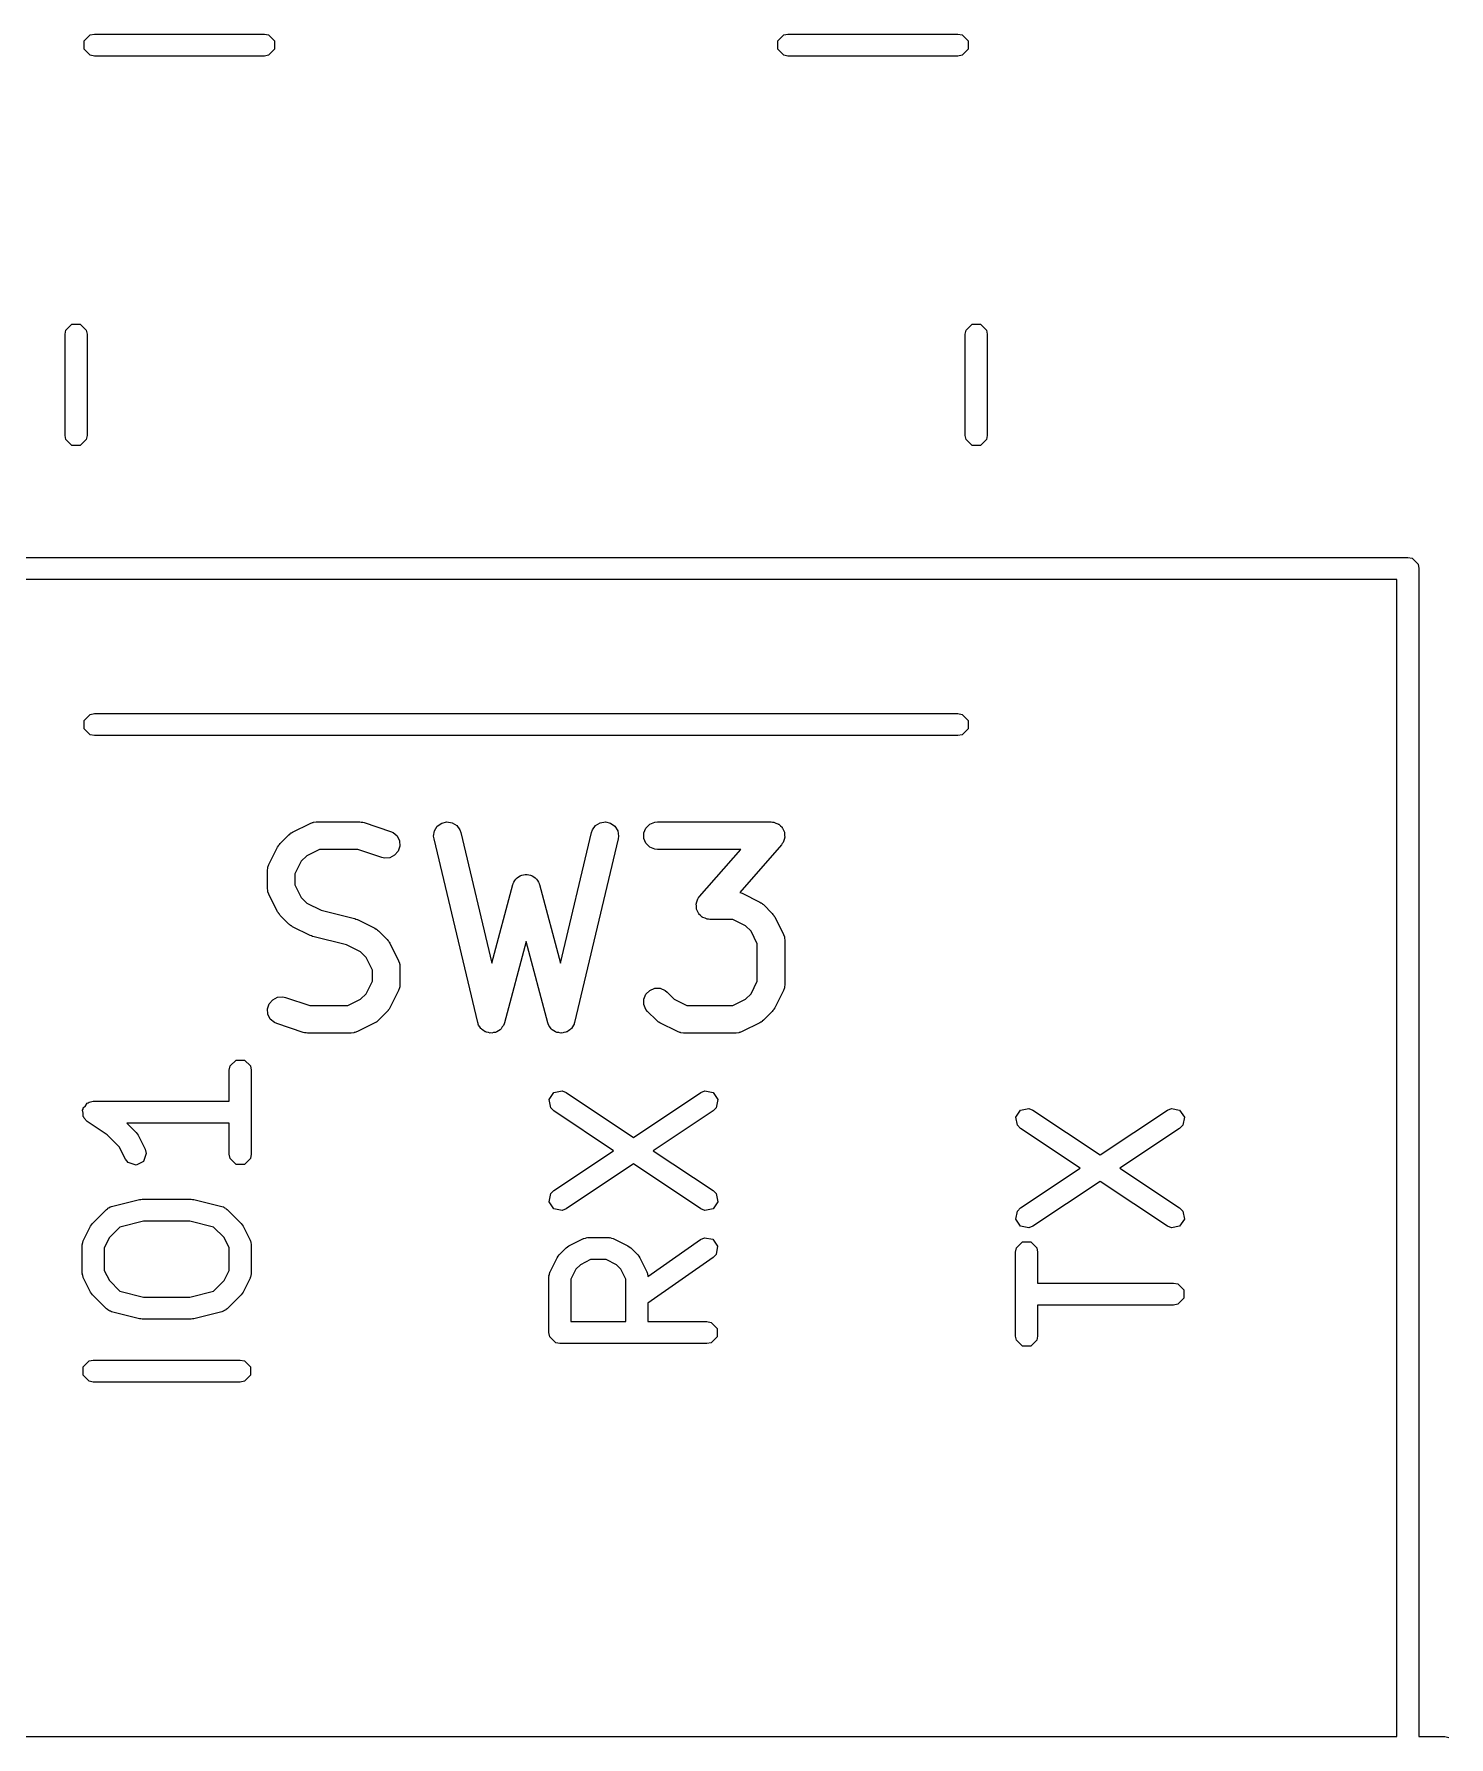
# Model space of a CAD drawing. Extents: x 175.8 to 236.3, y -101.1 to -67.1.
# Drawn here: x 228.52 to 236.22, y -76.36 to -67.09 of the extents above; entities that cross this region are included whole.
import ezdxf

# ---------------------------------------------------------------- set-up
doc = ezdxf.new("R2010")
doc.units = 0
doc.layers.add('BLACK', color=7, linetype='CONTINUOUS')

msp = doc.modelspace()

# ---------------------------------------------------------------- linework, layer by layer
at = {"layer": 'BLACK', "linetype": 'CONTINUOUS'}
for p, q in [((228.794567, -67.127039), (228.827039, -67.094567)), ((228.794567, -67.172961), (228.794567, -67.127039)), ((228.827039, -67.094567), (228.85, -67.09)), ((228.85, -67.09), (229.775, -67.09)), ((229.775, -67.09), (229.797961, -67.094567)), ((229.797961, -67.094567), (229.830433, -67.127039)), ((229.830433, -67.127039), (229.830433, -67.172961)), ((232.569567, -67.127039), (232.602039, -67.094567)), ((232.569567, -67.172961), (232.569567, -67.127039)), ((232.602039, -67.094567), (232.625, -67.09)), ((232.625, -67.09), (233.55, -67.09)), ((233.55, -67.09), (233.572961, -67.094567)), ((233.572961, -67.094567), (233.605433, -67.127039)), ((233.605433, -67.127039), (233.605433, -67.172961)), ((228.827039, -67.205433), (228.794567, -67.172961)), ((228.85, -67.21), (228.827039, -67.205433)), ((229.775, -67.21), (228.85, -67.21)), ((229.797961, -67.205433), (229.775, -67.21)), ((229.830433, -67.172961), (229.797961, -67.205433)), ((232.602039, -67.205433), (232.569567, -67.172961)), ((232.625, -67.21), (232.602039, -67.205433)), ((233.55, -67.21), (232.625, -67.21)), ((233.572961, -67.205433), (233.55, -67.21)), ((233.605433, -67.172961), (233.572961, -67.205433)), ((228.69, -68.725), (228.694567, -68.702039)), ((228.694567, -68.702039), (228.727039, -68.669567)), ((228.727039, -68.669567), (228.772961, -68.669567)), ((228.772961, -68.669567), (228.805433, -68.702039)), ((228.805433, -68.702039), (228.81, -68.725)), ((233.59, -68.725), (233.594567, -68.702039)), ((233.594567, -68.702039), (233.627039, -68.669567)), ((233.627039, -68.669567), (233.672961, -68.669567)), ((233.672961, -68.669567), (233.705433, -68.702039)), ((233.705433, -68.702039), (233.71, -68.725)), ((228.69, -69.275), (228.69, -68.725)), ((228.81, -68.725), (228.81, -69.275)), ((233.59, -69.275), (233.59, -68.725)), ((233.71, -68.725), (233.71, -69.275)), ((228.694567, -69.297961), (228.69, -69.275)), ((228.727039, -69.330433), (228.694567, -69.297961)), ((228.772961, -69.330433), (228.727039, -69.330433)), ((228.805433, -69.297961), (228.772961, -69.330433)), ((228.81, -69.275), (228.805433, -69.297961)), ((233.594567, -69.297961), (233.59, -69.275)), ((233.627039, -69.330433), (233.594567, -69.297961)), ((233.672961, -69.330433), (233.627039, -69.330433)), ((233.705433, -69.297961), (233.672961, -69.330433)), ((233.71, -69.275), (233.705433, -69.297961)), ((188, -69.94), (236, -69.94)), ((236, -69.94), (236.022961, -69.944567)), ((236.022961, -69.944567), (236.055433, -69.977039)), ((236.055433, -69.977039), (236.06, -70)), ((236.06, -70), (236.06, -76.36)), ((235.94, -70.06), (188.06, -70.06)), ((235.94, -76.36), (235.94, -70.06)), ((228.794567, -70.827039), (228.827039, -70.794567)), ((228.794567, -70.872961), (228.794567, -70.827039)), ((228.827039, -70.794567), (228.85, -70.79)), ((228.85, -70.79), (233.55, -70.79)), ((233.55, -70.79), (233.572961, -70.794567)), ((233.572961, -70.794567), (233.605433, -70.827039)), ((233.605433, -70.827039), (233.605433, -70.872961)), ((228.827039, -70.905433), (228.794567, -70.872961)), ((228.85, -70.91), (228.827039, -70.905433)), ((233.55, -70.91), (228.85, -70.91)), ((233.572961, -70.905433), (233.55, -70.91)), ((233.605433, -70.872961), (233.572961, -70.905433)), ((229.928364, -71.435356), (230.023602, -71.387737)), ((230.023602, -71.387737), (230.037333, -71.382482)), ((230.037333, -71.382482), (230.040022, -71.38229)), ((230.040022, -71.38229), (230.042511, -71.38126)), ((230.042511, -71.38126), (230.057143, -71.379819)), ((230.057143, -71.379819), (230.295238, -71.379819)), ((230.295238, -71.379819), (230.302643, -71.380548)), ((230.302643, -71.380548), (230.304618, -71.380408)), ((230.304618, -71.380408), (230.307215, -71.380998)), ((230.307215, -71.380998), (230.30987, -71.38126)), ((230.30987, -71.38126), (230.311701, -71.382018)), ((230.311701, -71.382018), (230.318955, -71.383668)), ((230.318955, -71.383668), (230.461812, -71.431287)), ((230.71645, -71.403806), (230.740157, -71.386649)), ((230.740157, -71.386649), (230.768625, -71.379871)), ((230.768625, -71.379871), (230.79752, -71.384504)), ((230.79752, -71.384504), (230.822442, -71.39984)), ((231.577559, -71.39984), (231.602481, -71.384504)), ((231.602481, -71.384504), (231.631376, -71.379871)), ((231.631376, -71.379871), (231.659844, -71.38665)), ((231.659844, -71.38665), (231.683551, -71.403806)), ((231.851926, -71.413151), (231.872618, -71.392459)), ((231.872618, -71.392459), (231.899654, -71.38126)), ((231.899654, -71.38126), (231.914286, -71.379819)), ((231.914286, -71.379819), (232.533333, -71.379819)), ((232.533333, -71.379819), (232.541071, -71.380581)), ((232.541071, -71.380581), (232.543039, -71.38045)), ((232.543039, -71.38045), (232.544394, -71.380908)), ((232.544394, -71.380908), (232.547965, -71.38126)), ((232.547965, -71.38126), (232.559222, -71.385923)), ((232.559222, -71.385923), (232.57076, -71.389825)), ((232.57076, -71.389825), (232.572664, -71.39149)), ((232.572664, -71.39149), (232.575001, -71.392459)), ((232.575001, -71.392459), (232.583611, -71.401069)), ((229.861253, -71.497024), (229.908872, -71.449405)), ((229.908872, -71.449405), (229.914621, -71.444686)), ((229.914621, -71.444686), (229.915921, -71.443188)), ((229.915921, -71.443188), (229.91818, -71.441766)), ((229.91818, -71.441766), (229.920237, -71.440078)), ((229.920237, -71.440078), (229.922064, -71.43932)), ((229.922064, -71.43932), (229.928364, -71.435356)), ((230.461812, -71.431287), (230.475237, -71.437281)), ((230.475237, -71.437281), (230.497344, -71.456455)), ((230.497344, -71.456455), (230.510431, -71.482628)), ((230.510431, -71.482628), (230.512506, -71.511818)), ((230.696481, -71.457623), (230.701114, -71.428728)), ((230.698469, -71.472191), (230.696481, -71.457623)), ((230.936564, -72.472191), (230.698469, -71.472191)), ((230.701114, -71.428728), (230.71645, -71.403806)), ((230.822442, -71.39984), (230.839599, -71.423547)), ((230.839599, -71.423547), (230.844389, -71.437447)), ((230.844389, -71.437447), (231.01364, -72.148303)), ((231.386359, -72.148303), (231.555612, -71.437448)), ((231.701532, -71.472191), (231.463436, -72.472191)), ((231.555612, -71.437448), (231.560402, -71.423547)), ((231.560402, -71.423547), (231.577559, -71.39984)), ((231.683551, -71.403806), (231.698887, -71.428728)), ((231.698887, -71.428728), (231.70352, -71.457623)), ((231.70352, -71.457623), (231.701532, -71.472191)), ((231.840727, -71.440187), (231.851926, -71.413151)), ((231.840727, -71.469451), (231.840727, -71.440187)), ((231.851926, -71.496487), (231.840727, -71.469451)), ((232.583611, -71.401069), (232.592784, -71.409095)), ((232.592784, -71.409095), (232.593906, -71.411364)), ((232.593906, -71.411364), (232.595693, -71.413151)), ((232.595693, -71.413151), (232.600353, -71.424401)), ((232.602228, -71.480708), (232.598327, -71.492246)), ((232.600353, -71.424401), (232.605756, -71.435327)), ((232.606892, -71.469451), (232.602228, -71.480708)), ((232.605756, -71.435327), (232.605924, -71.43785)), ((232.605924, -71.43785), (232.606892, -71.440187)), ((232.606892, -71.440187), (232.606892, -71.452371)), ((232.606892, -71.452371), (232.607702, -71.464525)), ((232.607702, -71.464525), (232.606892, -71.46692)), ((232.606892, -71.46692), (232.606892, -71.469451)), ((229.799585, -71.611754), (229.847204, -71.516516)), ((229.847204, -71.516516), (229.851168, -71.510216)), ((229.851168, -71.510216), (229.851926, -71.508389)), ((229.851926, -71.508389), (229.853614, -71.506332)), ((229.853614, -71.506332), (229.855036, -71.504073)), ((229.855036, -71.504073), (229.856534, -71.502773)), ((229.856534, -71.502773), (229.861253, -71.497024)), ((230.006332, -71.564077), (229.975925, -71.594484)), ((230.074848, -71.529819), (230.006332, -71.564077)), ((230.283068, -71.529819), (230.074848, -71.529819)), ((230.414377, -71.573589), (230.283068, -71.529819)), ((230.428714, -71.576849), (230.414377, -71.573589)), ((230.457904, -71.574774), (230.428714, -71.576849)), ((230.484078, -71.561688), (230.457904, -71.574774)), ((230.503252, -71.53958), (230.484078, -71.561688)), ((230.512506, -71.511818), (230.503252, -71.53958)), ((231.872618, -71.517179), (231.851926, -71.496487)), ((231.899654, -71.528378), (231.872618, -71.517179)), ((231.914286, -71.529819), (231.899654, -71.528378)), ((232.368051, -71.529819), (231.914286, -71.529819)), ((232.143557, -71.786383), (232.368051, -71.529819)), ((232.589776, -71.504207), (232.36288, -71.763516)), ((232.594297, -71.497882), (232.589776, -71.504207)), ((232.595693, -71.496487), (232.594297, -71.497882)), ((232.596241, -71.495163), (232.595693, -71.496487)), ((232.598327, -71.492246), (232.596241, -71.495163)), ((229.791667, -71.645295), (229.793108, -71.630663)), ((229.791667, -71.740533), (229.791667, -71.645295)), ((229.793108, -71.630663), (229.794139, -71.628173)), ((229.794139, -71.628173), (229.79433, -71.625486)), ((229.79433, -71.625486), (229.799585, -71.611754)), ((229.975925, -71.594484), (229.941667, -71.663)), ((229.941667, -71.663), (229.941667, -71.722828)), ((231.159049, -71.679243), (231.166909, -71.673228)), ((231.166909, -71.673228), (231.171601, -71.671976)), ((231.171601, -71.671976), (231.175807, -71.669542)), ((231.175807, -71.669542), (231.185624, -71.668237)), ((231.185624, -71.668237), (231.195185, -71.665688)), ((231.195185, -71.665688), (231.199997, -71.666327)), ((231.199997, -71.666327), (231.204816, -71.665687)), ((231.204816, -71.665687), (231.214386, -71.668239)), ((231.214386, -71.668239), (231.224193, -71.669542)), ((231.224193, -71.669542), (231.228394, -71.671974)), ((231.228394, -71.671974), (231.233091, -71.673227)), ((231.233091, -71.673227), (231.240953, -71.679245)), ((229.793108, -71.755165), (229.791667, -71.740533)), ((229.794139, -71.757654), (229.793108, -71.755165)), ((229.79433, -71.760342), (229.794139, -71.757654)), ((229.799585, -71.774074), (229.79433, -71.760342)), ((229.941667, -71.722828), (229.975925, -71.791344)), ((231.01364, -72.148303), (231.127532, -71.721208)), ((231.127532, -71.721208), (231.128817, -71.717779)), ((231.128817, -71.717779), (231.129009, -71.71634)), ((231.129009, -71.71634), (231.129998, -71.71463)), ((231.129998, -71.71463), (231.132695, -71.707441)), ((231.132695, -71.707441), (231.138712, -71.69958)), ((231.138712, -71.69958), (231.143671, -71.691015)), ((231.143671, -71.691015), (231.147528, -71.688062)), ((231.147528, -71.688062), (231.150482, -71.684204)), ((231.150482, -71.684204), (231.159049, -71.679243)), ((231.240953, -71.679245), (231.249518, -71.684204)), ((231.249518, -71.684204), (231.25247, -71.688061)), ((231.25247, -71.688061), (231.256329, -71.691015)), ((231.256329, -71.691015), (231.26129, -71.699583)), ((231.26129, -71.699583), (231.267305, -71.707442)), ((231.267305, -71.707442), (231.269999, -71.714626)), ((231.269999, -71.714626), (231.270991, -71.716339)), ((231.270991, -71.716339), (231.271182, -71.71778)), ((231.271182, -71.71778), (231.272468, -71.721208)), ((231.272468, -71.721208), (231.386359, -72.148303)), ((232.36288, -71.763516), (232.376398, -71.768689)), ((229.847204, -71.869312), (229.799585, -71.774074)), ((229.975925, -71.791344), (230.006332, -71.821751)), ((230.006332, -71.821751), (230.083319, -71.860244)), ((232.125631, -71.826065), (232.126441, -71.823669)), ((232.126441, -71.838218), (232.125631, -71.826065)), ((232.126441, -71.821139), (232.131104, -71.809881)), ((232.126441, -71.823669), (232.126441, -71.821139)), ((232.126441, -71.850403), (232.126441, -71.838218)), ((232.127408, -71.852739), (232.126441, -71.850403)), ((232.127577, -71.855263), (232.127408, -71.852739)), ((232.132979, -71.866188), (232.127577, -71.855263)), ((232.131104, -71.809881), (232.135006, -71.798344)), ((232.135006, -71.798344), (232.137091, -71.795426)), ((232.137091, -71.795426), (232.13764, -71.794103)), ((232.13764, -71.794103), (232.139035, -71.792707)), ((232.139035, -71.792707), (232.143557, -71.786383)), ((232.376398, -71.768689), (232.471636, -71.816308)), ((232.471636, -71.816308), (232.477935, -71.820272)), ((232.477935, -71.820272), (232.479763, -71.82103)), ((232.479763, -71.82103), (232.481819, -71.822718)), ((232.481819, -71.822718), (232.484079, -71.82414)), ((232.484079, -71.82414), (232.485378, -71.825638)), ((232.485378, -71.825638), (232.491128, -71.830357)), ((232.491128, -71.830357), (232.538747, -71.877976)), ((229.851168, -71.875611), (229.847204, -71.869312)), ((229.851926, -71.877439), (229.851168, -71.875611)), ((229.853614, -71.879495), (229.851926, -71.877439)), ((229.855036, -71.881755), (229.853614, -71.879495)), ((229.856534, -71.883054), (229.855036, -71.881755)), ((229.861253, -71.888804), (229.856534, -71.883054)), ((229.908872, -71.936423), (229.861253, -71.888804)), ((229.914621, -71.941141), (229.908872, -71.936423)), ((229.915921, -71.94264), (229.914621, -71.941141)), ((229.91818, -71.944061), (229.915921, -71.94264)), ((229.920237, -71.94575), (229.91818, -71.944061)), ((229.922064, -71.946507), (229.920237, -71.94575)), ((229.928364, -71.950472), (229.922064, -71.946507)), ((230.023602, -71.998091), (229.928364, -71.950472)), ((230.083319, -71.860244), (230.265809, -71.905867)), ((230.265809, -71.905867), (230.266888, -71.906252)), ((230.266888, -71.906252), (230.267428, -71.906291)), ((230.267428, -71.906291), (230.273509, -71.908618)), ((230.273509, -71.908618), (230.279655, -71.910814)), ((230.279655, -71.910814), (230.28009, -71.911136)), ((230.28009, -71.911136), (230.28116, -71.911546)), ((230.28116, -71.911546), (230.376398, -71.959165)), ((232.13764, -71.877439), (232.132979, -71.866188)), ((232.139426, -71.879225), (232.13764, -71.877439)), ((232.140549, -71.881495), (232.139426, -71.879225)), ((232.149721, -71.88952), (232.140549, -71.881495)), ((232.158332, -71.898131), (232.149721, -71.88952)), ((232.160668, -71.899099), (232.158332, -71.898131)), ((232.162573, -71.900765), (232.160668, -71.899099)), ((232.17411, -71.904666), (232.162573, -71.900765)), ((232.185368, -71.90933), (232.17411, -71.904666)), ((232.188938, -71.909681), (232.185368, -71.90933)), ((232.190294, -71.91014), (232.188938, -71.909681)), ((232.192261, -71.910008), (232.190294, -71.91014)), ((232.2, -71.910771), (232.192261, -71.910008)), ((232.325152, -71.910771), (232.2, -71.910771)), ((232.393668, -71.945029), (232.325152, -71.910771)), ((232.424075, -71.975436), (232.393668, -71.945029)), ((232.538747, -71.877976), (232.543465, -71.883725)), ((232.543465, -71.883725), (232.544964, -71.885025)), ((232.544964, -71.885025), (232.546385, -71.887284)), ((232.546385, -71.887284), (232.548074, -71.889341)), ((232.548074, -71.889341), (232.548831, -71.891168)), ((232.548831, -71.891168), (232.552796, -71.897468)), ((232.552796, -71.897468), (232.600415, -71.992706)), ((230.024671, -71.9985), (230.023602, -71.998091)), ((230.025107, -71.998823), (230.024671, -71.9985)), ((230.031243, -72.001015), (230.025107, -71.998823)), ((230.037333, -72.003346), (230.031243, -72.001015)), ((230.037873, -72.003384), (230.037333, -72.003346)), ((230.038953, -72.00377), (230.037873, -72.003384)), ((230.221443, -72.049392), (230.038953, -72.00377)), ((230.376398, -71.959165), (230.382697, -71.963129)), ((230.382697, -71.963129), (230.384525, -71.963887)), ((230.384525, -71.963887), (230.386581, -71.965575)), ((230.386581, -71.965575), (230.388841, -71.966997)), ((230.388841, -71.966997), (230.39014, -71.968495)), ((230.39014, -71.968495), (230.39589, -71.973214)), ((230.39589, -71.973214), (230.443509, -72.020833)), ((230.443509, -72.020833), (230.448227, -72.026582)), ((230.448227, -72.026582), (230.449726, -72.027882)), ((230.449726, -72.027882), (230.451147, -72.030141)), ((230.451147, -72.030141), (230.452836, -72.032198)), ((230.452836, -72.032198), (230.453593, -72.034025)), ((230.453593, -72.034025), (230.457558, -72.040325)), ((230.457558, -72.040325), (230.505177, -72.135563)), ((231.199999, -72.031613), (231.081992, -72.474144)), ((231.318008, -72.474144), (231.199999, -72.031613)), ((232.458333, -72.043952), (232.424075, -71.975436)), ((232.458333, -72.246637), (232.458333, -72.043952)), ((232.600415, -71.992706), (232.60567, -72.006437)), ((232.60567, -72.006437), (232.605861, -72.009126)), ((232.605861, -72.009126), (232.606892, -72.011615)), ((232.606892, -72.011615), (232.608333, -72.026247)), ((232.608333, -72.026247), (232.608333, -72.264342)), ((230.29843, -72.087886), (230.221443, -72.049392)), ((230.328837, -72.118293), (230.29843, -72.087886)), ((230.363095, -72.186809), (230.328837, -72.118293)), ((230.505177, -72.135563), (230.510432, -72.149294)), ((230.363095, -72.246637), (230.363095, -72.186809)), ((230.510432, -72.149294), (230.510623, -72.151983)), ((230.510623, -72.151983), (230.511654, -72.154472)), ((230.511654, -72.154472), (230.513095, -72.169104)), ((230.513095, -72.169104), (230.513095, -72.264342)), ((230.298429, -72.345561), (230.328836, -72.315153)), ((230.328836, -72.315153), (230.363095, -72.246637)), ((230.505177, -72.297883), (230.457558, -72.393121)), ((230.510432, -72.284152), (230.505177, -72.297883)), ((230.510623, -72.281462), (230.510432, -72.284152)), ((230.511654, -72.278974), (230.510623, -72.281462)), ((230.513095, -72.264342), (230.511654, -72.278974)), ((231.840727, -72.344948), (231.851926, -72.317912)), ((231.851926, -72.317912), (231.872619, -72.297219)), ((231.872619, -72.297219), (231.899655, -72.286021)), ((231.899655, -72.286021), (231.928918, -72.286021)), ((231.928918, -72.286021), (231.955954, -72.29722)), ((231.955954, -72.29722), (231.96732, -72.306548)), ((231.96732, -72.306548), (232.006332, -72.345561)), ((232.393667, -72.345561), (232.424074, -72.315153)), ((232.424074, -72.315153), (232.458333, -72.246637)), ((232.600415, -72.297883), (232.552796, -72.393121)), ((232.60567, -72.284152), (232.600415, -72.297883)), ((232.605861, -72.281462), (232.60567, -72.284152)), ((232.606892, -72.278974), (232.605861, -72.281462)), ((232.608333, -72.264342), (232.606892, -72.278974)), ((229.792256, -72.39782), (229.80151, -72.370057)), ((229.794331, -72.42701), (229.792256, -72.39782)), ((229.80151, -72.370057), (229.820684, -72.34795)), ((229.820684, -72.34795), (229.846857, -72.334864)), ((229.846857, -72.334864), (229.876047, -72.332789)), ((229.876047, -72.332789), (229.890384, -72.336049)), ((229.890384, -72.336049), (230.021694, -72.379819)), ((230.021694, -72.379819), (230.229914, -72.379819)), ((230.229914, -72.379819), (230.298429, -72.345561)), ((230.443509, -72.412613), (230.395891, -72.460232)), ((230.448227, -72.406863), (230.443509, -72.412613)), ((230.449726, -72.405564), (230.448227, -72.406863)), ((230.451147, -72.403305), (230.449726, -72.405564)), ((230.452837, -72.401247), (230.451147, -72.403305)), ((230.453594, -72.399417), (230.452837, -72.401247)), ((230.457558, -72.393121), (230.453594, -72.399417)), ((231.840727, -72.374211), (231.840727, -72.344948)), ((231.851925, -72.401247), (231.840727, -72.374211)), ((231.861252, -72.412612), (231.851925, -72.401247)), ((231.908871, -72.460232), (231.861252, -72.412612)), ((232.006332, -72.345561), (232.074848, -72.379819)), ((232.074848, -72.379819), (232.325152, -72.379819)), ((232.325152, -72.379819), (232.393667, -72.345561)), ((232.538747, -72.412613), (232.491129, -72.460232)), ((232.543465, -72.406863), (232.538747, -72.412613)), ((232.544964, -72.405564), (232.543465, -72.406863)), ((232.546385, -72.403305), (232.544964, -72.405564)), ((232.548075, -72.401247), (232.546385, -72.403305)), ((232.548832, -72.399417), (232.548075, -72.401247)), ((232.552796, -72.393121), (232.548832, -72.399417)), ((229.807417, -72.453183), (229.794331, -72.42701)), ((229.829524, -72.472357), (229.807417, -72.453183)), ((229.84295, -72.478351), (229.829524, -72.472357)), ((229.985806, -72.52597), (229.84295, -72.478351)), ((230.376398, -72.474282), (230.28116, -72.521901)), ((230.382697, -72.470317), (230.376398, -72.474282)), ((230.384525, -72.46956), (230.382697, -72.470317)), ((230.386581, -72.467872), (230.384525, -72.46956)), ((230.388841, -72.46645), (230.386581, -72.467872)), ((230.390141, -72.46495), (230.388841, -72.46645)), ((230.395891, -72.460232), (230.390141, -72.46495)), ((230.938293, -72.47721), (230.936564, -72.472191)), ((230.938533, -72.479012), (230.938293, -72.47721)), ((230.939475, -72.48064), (230.938533, -72.479012)), ((230.941354, -72.486091), (230.939475, -72.48064)), ((230.94774, -72.494915), (230.941354, -72.486091)), ((230.953195, -72.504337), (230.94774, -72.494915)), ((230.956252, -72.506677), (230.953195, -72.504337)), ((230.958511, -72.509798), (230.956252, -72.506677)), ((231.061382, -72.50809), (231.059042, -72.511148)), ((231.064503, -72.505832), (231.061382, -72.50809)), ((231.07021, -72.496556), (231.064503, -72.505832)), ((231.076829, -72.48791), (231.07021, -72.496556)), ((231.078854, -72.48251), (231.076829, -72.48791)), ((231.079839, -72.48091), (231.078854, -72.48251)), ((231.080126, -72.479118), (231.079839, -72.48091)), ((231.081992, -72.474144), (231.080126, -72.479118)), ((231.319873, -72.479119), (231.318008, -72.474144)), ((231.320161, -72.48091), (231.319873, -72.479119)), ((231.321145, -72.482509), (231.320161, -72.48091)), ((231.323171, -72.487911), (231.321145, -72.482509)), ((231.329791, -72.496559), (231.323171, -72.487911)), ((231.335497, -72.505832), (231.329791, -72.496559)), ((231.338617, -72.50809), (231.335497, -72.505832)), ((231.340958, -72.511148), (231.338617, -72.50809)), ((231.443747, -72.506677), (231.441489, -72.509798)), ((231.446805, -72.504337), (231.443747, -72.506677)), ((231.45226, -72.494914), (231.446805, -72.504337)), ((231.458646, -72.486091), (231.45226, -72.494914)), ((231.460523, -72.480642), (231.458646, -72.486091)), ((231.461467, -72.479013), (231.460523, -72.480642)), ((231.461706, -72.477209), (231.461467, -72.479013)), ((231.463436, -72.472191), (231.461706, -72.477209)), ((231.91462, -72.46495), (231.908871, -72.460232)), ((231.915921, -72.46645), (231.91462, -72.46495)), ((231.91818, -72.467872), (231.915921, -72.46645)), ((231.920237, -72.46956), (231.91818, -72.467872)), ((231.922064, -72.470317), (231.920237, -72.46956)), ((231.928364, -72.474282), (231.922064, -72.470317)), ((232.023602, -72.521901), (231.928364, -72.474282)), ((232.471636, -72.474282), (232.376398, -72.521901)), ((232.477935, -72.470317), (232.471636, -72.474282)), ((232.479763, -72.46956), (232.477935, -72.470317)), ((232.481819, -72.467872), (232.479763, -72.46956)), ((232.484079, -72.46645), (232.481819, -72.467872)), ((232.485379, -72.46495), (232.484079, -72.46645)), ((232.491129, -72.460232), (232.485379, -72.46495)), ((229.993061, -72.527619), (229.985806, -72.52597)), ((229.994892, -72.528378), (229.993061, -72.527619)), ((229.997545, -72.528639), (229.994892, -72.528378)), ((230.000143, -72.52923), (229.997545, -72.528639)), ((230.002117, -72.529089), (230.000143, -72.52923)), ((230.009524, -72.529819), (230.002117, -72.529089)), ((230.247619, -72.529819), (230.009524, -72.529819)), ((230.262251, -72.528378), (230.247619, -72.529819)), ((230.26474, -72.527346), (230.262251, -72.528378)), ((230.267428, -72.527156), (230.26474, -72.527346)), ((230.28116, -72.521901), (230.267428, -72.527156)), ((230.967786, -72.515505), (230.958511, -72.509798)), ((230.976433, -72.522124), (230.967786, -72.515505)), ((230.980153, -72.523116), (230.976433, -72.522124)), ((230.983433, -72.525134), (230.980153, -72.523116)), ((230.994187, -72.526858), (230.983433, -72.525134)), ((231.004709, -72.529664), (230.994187, -72.526858)), ((231.008524, -72.529157), (231.004709, -72.529664)), ((231.012328, -72.529767), (231.008524, -72.529157)), ((231.022926, -72.527243), (231.012328, -72.529767)), ((231.033717, -72.52581), (231.022926, -72.527243)), ((231.037048, -72.523881), (231.033717, -72.52581)), ((231.040796, -72.522989), (231.037048, -72.523881)), ((231.04962, -72.516602), (231.040796, -72.522989)), ((231.059042, -72.511148), (231.04962, -72.516602)), ((231.350379, -72.516602), (231.340958, -72.511148)), ((231.359204, -72.522989), (231.350379, -72.516602)), ((231.362951, -72.523881), (231.359204, -72.522989)), ((231.366283, -72.52581), (231.362951, -72.523881)), ((231.377076, -72.527244), (231.366283, -72.52581)), ((231.387672, -72.529767), (231.377076, -72.527244)), ((231.391473, -72.529157), (231.387672, -72.529767)), ((231.395292, -72.529665), (231.391473, -72.529157)), ((231.405823, -72.526856), (231.395292, -72.529665)), ((231.416567, -72.525134), (231.405823, -72.526856)), ((231.419843, -72.523118), (231.416567, -72.525134)), ((231.423567, -72.522125), (231.419843, -72.523118)), ((231.432217, -72.515503), (231.423567, -72.522125)), ((231.441489, -72.509798), (231.432217, -72.515503)), ((232.037333, -72.527156), (232.023602, -72.521901)), ((232.040022, -72.527347), (232.037333, -72.527156)), ((232.042511, -72.528378), (232.040022, -72.527347)), ((232.057143, -72.529819), (232.042511, -72.528378)), ((232.342857, -72.529819), (232.057143, -72.529819)), ((232.357489, -72.528378), (232.342857, -72.529819)), ((232.359978, -72.527346), (232.357489, -72.528378)), ((232.362666, -72.527156), (232.359978, -72.527346)), ((232.376398, -72.521901), (232.362666, -72.527156)), ((229.588422, -72.708944), (229.620894, -72.676472)), ((229.620894, -72.676472), (229.666816, -72.676472)), ((229.666816, -72.676472), (229.699288, -72.708944)), ((229.583855, -72.731905), (229.588422, -72.708944)), ((229.583855, -72.900476), (229.583855, -72.731905)), ((229.699288, -72.708944), (229.703855, -72.731905)), ((229.703855, -72.731905), (229.703855, -73.189048)), ((231.324995, -72.891688), (231.350468, -72.853479)), ((231.350468, -72.853479), (231.395499, -72.844472)), ((231.395499, -72.844472), (231.417137, -72.853409)), ((231.417137, -72.853409), (231.783855, -73.097887)), ((231.783855, -73.097887), (232.150573, -72.853409)), ((232.150573, -72.853409), (232.172211, -72.844472)), ((232.172211, -72.844472), (232.217242, -72.853478)), ((232.217242, -72.853478), (232.242715, -72.891688)), ((228.784996, -72.948832), (228.788422, -72.943692)), ((228.788422, -72.965963), (228.784996, -72.948832)), ((228.788422, -72.937515), (228.800777, -72.925159)), ((228.788422, -72.943692), (228.788422, -72.937515)), ((228.788422, -72.983437), (228.788422, -72.965963)), ((228.800777, -72.925159), (228.810469, -72.910622)), ((228.810469, -72.910622), (228.816526, -72.90941)), ((228.816526, -72.90941), (228.820894, -72.905043)), ((228.820894, -72.905043), (228.843855, -72.900476)), ((228.843855, -72.900476), (229.583855, -72.900476)), ((231.334002, -72.936719), (231.324995, -72.891688)), ((231.350573, -72.953255), (231.334002, -72.936719)), ((231.675688, -73.169999), (231.350573, -72.953255)), ((232.217137, -72.953255), (231.892021, -73.169999)), ((232.233709, -72.936718), (232.217137, -72.953255)), ((232.242715, -72.891688), (232.233709, -72.936718)), ((233.864995, -72.986926), (233.890468, -72.948717)), ((233.890468, -72.948717), (233.935499, -72.93971)), ((233.935499, -72.93971), (233.957137, -72.948647)), ((233.957137, -72.948647), (234.323855, -73.193125)), ((234.323855, -73.193125), (234.690573, -72.948647)), ((234.690573, -72.948647), (234.712211, -72.93971)), ((234.712211, -72.93971), (234.757242, -72.948716)), ((234.757242, -72.948716), (234.782715, -72.986926)), ((228.792789, -72.987804), (228.788422, -72.983437)), ((228.794001, -72.993862), (228.792789, -72.987804)), ((228.810573, -73.010399), (228.794001, -72.993862)), ((228.919914, -73.083293), (228.810573, -73.010399)), ((229.583855, -73.020476), (229.026802, -73.020476)), ((229.026802, -73.020476), (229.076757, -73.070431)), ((229.583855, -73.189048), (229.583855, -73.020476)), ((233.874002, -73.031957), (233.864995, -72.986926)), ((233.890573, -73.048493), (233.874002, -73.031957)), ((234.215688, -73.265237), (233.890573, -73.048493)), ((234.757137, -73.048493), (234.432021, -73.265237)), ((234.773709, -73.031956), (234.757137, -73.048493)), ((234.782715, -72.986926), (234.773709, -73.031956)), ((228.985018, -73.148398), (228.919914, -73.083293)), ((229.01876, -73.215881), (228.985018, -73.148398)), ((229.076757, -73.070431), (229.082094, -73.078418)), ((229.082094, -73.078418), (229.087997, -73.086024)), ((229.087997, -73.086024), (229.126092, -73.162216)), ((229.033113, -73.234375), (229.01876, -73.215881)), ((229.076679, -73.248897), (229.033113, -73.234375)), ((229.117753, -73.228361), (229.076679, -73.248897)), ((229.132275, -73.184795), (229.117753, -73.228361)), ((229.126092, -73.162216), (229.132275, -73.184795)), ((229.588422, -73.212009), (229.583855, -73.189048)), ((229.620894, -73.244481), (229.588422, -73.212009)), ((229.666816, -73.244481), (229.620894, -73.244481)), ((229.699288, -73.212009), (229.666816, -73.244481)), ((229.703855, -73.189048), (229.699288, -73.212009)), ((231.350573, -73.386743), (231.675688, -73.169999)), ((231.783855, -73.24211), (231.417137, -73.486589)), ((232.150573, -73.486589), (231.783855, -73.24211)), ((231.892021, -73.169999), (232.217137, -73.386743)), ((233.890573, -73.481981), (234.215688, -73.265237)), ((234.323855, -73.337348), (233.957137, -73.581827)), ((234.690573, -73.581827), (234.323855, -73.337348)), ((234.432021, -73.265237), (234.757137, -73.481981)), ((228.943588, -73.473695), (229.095969, -73.4356)), ((229.095969, -73.4356), (229.103313, -73.435242)), ((229.103313, -73.435242), (229.110521, -73.433809)), ((229.110521, -73.433809), (229.377188, -73.433809)), ((229.377188, -73.433809), (229.384395, -73.435242)), ((229.384395, -73.435242), (229.39174, -73.4356)), ((229.39174, -73.4356), (229.544121, -73.473696)), ((231.324995, -73.44831), (231.334002, -73.403279)), ((231.334002, -73.403279), (231.350573, -73.386743)), ((232.217137, -73.386743), (232.233709, -73.40328)), ((232.233709, -73.40328), (232.242715, -73.44831)), ((228.839523, -73.565669), (228.915714, -73.489478)), ((228.915714, -73.489478), (228.921116, -73.485868)), ((228.921116, -73.485868), (228.92242, -73.483695)), ((228.92242, -73.483695), (228.929068, -73.480554)), ((228.929068, -73.480554), (228.935179, -73.476471)), ((228.935179, -73.476471), (228.937712, -73.476471)), ((228.937712, -73.476471), (228.943588, -73.473695)), ((229.544121, -73.473696), (229.549996, -73.476471)), ((229.549996, -73.476471), (229.55253, -73.476471)), ((229.55253, -73.476471), (229.558642, -73.480555)), ((229.558642, -73.480555), (229.565289, -73.483695)), ((229.565289, -73.483695), (229.566592, -73.485868)), ((229.566592, -73.485868), (229.571995, -73.489478)), ((229.571995, -73.489478), (229.648186, -73.565668)), ((231.350468, -73.486519), (231.324995, -73.44831)), ((231.395499, -73.495526), (231.350468, -73.486519)), ((231.417137, -73.486589), (231.395499, -73.495526)), ((232.172211, -73.495526), (232.150573, -73.486589)), ((232.217242, -73.48652), (232.172211, -73.495526)), ((232.242715, -73.44831), (232.217242, -73.48652)), ((233.864995, -73.543548), (233.874002, -73.498517)), ((233.874002, -73.498517), (233.890573, -73.481981)), ((234.757137, -73.481981), (234.773709, -73.498518)), ((234.773709, -73.498518), (234.782715, -73.543548)), ((228.790189, -73.657452), (228.828284, -73.581262)), ((228.828284, -73.581262), (228.834179, -73.573665)), ((228.834179, -73.573665), (228.839523, -73.565669)), ((228.988814, -73.586082), (228.931262, -73.643635)), ((229.117905, -73.553809), (228.988814, -73.586082)), ((229.3698, -73.553809), (229.117905, -73.553809)), ((229.498895, -73.586082), (229.3698, -73.553809)), ((229.556447, -73.643635), (229.498895, -73.586082)), ((229.648186, -73.565668), (229.653528, -73.573663)), ((229.653528, -73.573663), (229.659426, -73.581262)), ((229.659426, -73.581262), (229.697521, -73.657452)), ((233.890468, -73.581757), (233.864995, -73.543548)), ((233.935499, -73.590764), (233.890468, -73.581757)), ((233.957137, -73.581827), (233.935499, -73.590764)), ((234.712211, -73.590764), (234.690573, -73.581827)), ((234.757242, -73.581758), (234.712211, -73.590764)), ((234.782715, -73.543548), (234.757242, -73.581758)), ((228.783855, -73.684285), (228.784441, -73.681337)), ((228.783855, -73.836666), (228.783855, -73.684285)), ((228.784006, -73.680032), (228.786545, -73.670756)), ((228.784441, -73.681337), (228.784006, -73.680032)), ((228.786545, -73.670756), (228.788422, -73.661324)), ((228.788422, -73.661324), (228.789395, -73.66035)), ((228.789395, -73.66035), (228.790189, -73.657452)), ((228.931262, -73.643635), (228.903855, -73.69845)), ((228.903855, -73.69845), (228.903855, -73.822501)), ((229.583855, -73.69845), (229.556447, -73.643635)), ((229.583855, -73.822501), (229.583855, -73.69845)), ((229.697521, -73.657452), (229.698314, -73.66035)), ((229.698314, -73.66035), (229.699288, -73.661324)), ((229.699288, -73.661324), (229.701164, -73.670756)), ((229.701164, -73.670756), (229.703704, -73.680032)), ((229.703704, -73.680032), (229.703268, -73.681337)), ((229.703268, -73.681337), (229.703855, -73.684285)), ((229.703855, -73.684285), (229.703855, -73.836666)), ((231.379524, -73.737097), (231.417618, -73.699002)), ((231.417618, -73.699002), (231.425618, -73.693655)), ((231.425618, -73.693655), (231.433212, -73.687763)), ((231.433212, -73.687763), (231.509403, -73.649667)), ((231.509403, -73.649667), (231.5123, -73.648873)), ((231.5123, -73.648873), (231.513275, -73.647899)), ((231.513275, -73.647899), (231.522711, -73.646022)), ((231.522711, -73.646022), (231.531982, -73.643483)), ((231.531982, -73.643483), (231.533288, -73.643918)), ((231.533288, -73.643918), (231.536236, -73.643332)), ((231.536236, -73.643332), (231.650521, -73.643332)), ((231.650521, -73.643332), (231.653468, -73.643918)), ((231.653468, -73.643918), (231.654775, -73.643483)), ((231.654775, -73.643483), (231.664045, -73.646022)), ((231.664045, -73.646022), (231.673482, -73.647899)), ((231.673482, -73.647899), (231.674456, -73.648873)), ((231.674456, -73.648873), (231.677354, -73.649667)), ((231.677354, -73.649667), (231.753545, -73.687762)), ((231.753545, -73.687762), (231.761146, -73.693662)), ((231.761146, -73.693662), (231.769138, -73.699002)), ((231.769138, -73.699002), (231.807233, -73.737096)), ((231.862735, -73.854875), (232.149447, -73.654178)), ((232.149447, -73.654178), (232.170876, -73.644752)), ((232.170876, -73.644752), (232.2161, -73.652733)), ((232.2161, -73.652733), (232.242434, -73.690354)), ((232.242434, -73.690354), (232.234454, -73.735577)), ((233.863855, -73.72238), (233.868422, -73.699419)), ((233.868422, -73.699419), (233.900894, -73.666947)), ((233.900894, -73.666947), (233.946816, -73.666947)), ((233.946816, -73.666947), (233.979288, -73.699419)), ((233.979288, -73.699419), (233.983855, -73.72238)), ((231.330189, -73.82888), (231.368284, -73.75269)), ((231.368284, -73.75269), (231.374184, -73.745088)), ((231.374184, -73.745088), (231.379524, -73.737097)), ((231.495587, -73.790738), (231.471262, -73.815062)), ((231.550401, -73.763332), (231.495587, -73.790738)), ((231.636358, -73.763332), (231.550401, -73.763332)), ((231.69117, -73.790738), (231.636358, -73.763332)), ((231.715494, -73.815063), (231.69117, -73.790738)), ((231.807233, -73.737096), (231.812577, -73.745094)), ((231.812577, -73.745094), (231.818473, -73.75269)), ((231.818473, -73.75269), (231.856568, -73.82888)), ((232.218262, -73.752486), (231.862902, -74.001238)), ((232.234454, -73.735577), (232.218262, -73.752486)), ((233.863855, -74.179523), (233.863855, -73.72238)), ((233.983855, -73.72238), (233.983855, -73.890952)), ((228.784441, -73.839613), (228.783855, -73.836666)), ((228.784006, -73.840919), (228.784441, -73.839613)), ((228.786545, -73.850194), (228.784006, -73.840919)), ((228.788422, -73.859627), (228.786545, -73.850194)), ((228.789395, -73.8606), (228.788422, -73.859627)), ((228.790189, -73.863499), (228.789395, -73.8606)), ((228.828284, -73.93969), (228.790189, -73.863499)), ((228.903855, -73.822501), (228.931262, -73.877317)), ((228.931262, -73.877317), (228.988814, -73.934869)), ((229.498894, -73.934868), (229.556447, -73.877315)), ((229.556447, -73.877315), (229.583855, -73.822501)), ((229.697521, -73.863498), (229.659426, -73.93969)), ((229.698314, -73.8606), (229.697521, -73.863498)), ((229.699288, -73.859627), (229.698314, -73.8606)), ((229.701164, -73.850192), (229.699288, -73.859627)), ((229.703704, -73.840919), (229.701164, -73.850192)), ((229.703855, -73.836666), (229.703268, -73.839613)), ((229.703268, -73.839613), (229.703704, -73.840919)), ((231.323855, -73.855713), (231.324441, -73.852765)), ((231.323855, -74.160475), (231.323855, -73.855713)), ((231.324006, -73.85146), (231.326545, -73.842184)), ((231.324441, -73.852765), (231.324006, -73.85146)), ((231.326545, -73.842184), (231.328422, -73.832752)), ((231.328422, -73.832752), (231.329395, -73.831778)), ((231.329395, -73.831778), (231.330189, -73.82888)), ((231.471262, -73.815062), (231.443855, -73.869878)), ((231.443855, -73.869878), (231.443855, -74.100475)), ((231.742902, -73.869878), (231.715494, -73.815063)), ((231.742902, -74.100475), (231.742902, -73.869878)), ((231.856568, -73.82888), (231.857361, -73.831778)), ((231.857361, -73.831778), (231.858335, -73.832752)), ((231.858335, -73.832752), (231.860211, -73.842184)), ((231.860211, -73.842184), (231.862751, -73.85146)), ((231.862751, -73.85146), (231.862315, -73.852765)), ((231.862315, -73.852765), (231.862735, -73.854875)), ((233.983855, -73.890952), (234.723855, -73.890952)), ((234.723855, -73.890952), (234.746816, -73.895519)), ((234.746816, -73.895519), (234.779288, -73.927991)), ((228.834186, -73.947295), (228.828284, -73.93969)), ((228.839524, -73.955283), (228.834186, -73.947295)), ((228.915714, -74.031473), (228.839524, -73.955283)), ((228.988814, -73.934869), (229.117905, -73.967143)), ((229.117905, -73.967143), (229.369804, -73.967143)), ((229.369804, -73.967143), (229.498894, -73.934868)), ((229.648186, -73.955283), (229.571995, -74.031474)), ((229.653523, -73.947295), (229.648186, -73.955283)), ((229.659426, -73.93969), (229.653523, -73.947295)), ((234.779288, -73.973913), (234.746816, -74.006385)), ((234.779288, -73.927991), (234.779288, -73.973913)), ((228.921116, -74.035082), (228.915714, -74.031473)), ((228.92242, -74.037256), (228.921116, -74.035082)), ((228.929066, -74.040395), (228.92242, -74.037256)), ((228.935179, -74.04448), (228.929066, -74.040395)), ((228.937713, -74.04448), (228.935179, -74.04448)), ((228.943588, -74.047255), (228.937713, -74.04448)), ((229.095969, -74.085352), (228.943588, -74.047255)), ((229.103313, -74.085709), (229.095969, -74.085352)), ((229.39174, -74.085351), (229.384399, -74.085708)), ((229.544121, -74.047255), (229.39174, -74.085351)), ((229.549996, -74.04448), (229.544121, -74.047255)), ((229.55253, -74.04448), (229.549996, -74.04448)), ((229.558643, -74.040395), (229.55253, -74.04448)), ((229.565289, -74.037256), (229.558643, -74.040395)), ((229.566592, -74.035084), (229.565289, -74.037256)), ((229.571995, -74.031474), (229.566592, -74.035084)), ((231.862902, -74.001238), (231.862902, -74.100475)), ((234.723855, -74.010952), (233.983855, -74.010952)), ((233.983855, -74.010952), (233.983855, -74.179523)), ((234.746816, -74.006385), (234.723855, -74.010952)), ((229.110521, -74.087143), (229.103313, -74.085709)), ((229.377188, -74.087143), (229.110521, -74.087143)), ((229.384399, -74.085708), (229.377188, -74.087143)), ((231.328422, -74.183436), (231.323855, -74.160475)), ((231.443855, -74.100475), (231.742902, -74.100475)), ((231.862902, -74.100475), (232.183855, -74.100475)), ((232.183855, -74.100475), (232.206816, -74.105042)), ((232.206816, -74.105042), (232.239288, -74.137514)), ((232.239288, -74.137514), (232.239288, -74.183436)), ((231.360894, -74.215908), (231.328422, -74.183436)), ((231.383855, -74.220475), (231.360894, -74.215908)), ((232.183855, -74.220475), (231.383855, -74.220475)), ((232.206816, -74.215908), (232.183855, -74.220475)), ((232.239288, -74.183436), (232.206816, -74.215908)), ((233.868422, -74.202484), (233.863855, -74.179523)), ((233.900894, -74.234956), (233.868422, -74.202484)), ((233.946816, -74.234956), (233.900894, -74.234956)), ((233.979288, -74.202484), (233.946816, -74.234956)), ((233.983855, -74.179523), (233.979288, -74.202484)), ((228.788422, -74.347038), (228.820894, -74.314566)), ((228.788422, -74.39296), (228.788422, -74.347038)), ((228.820894, -74.314566), (228.843855, -74.309999)), ((228.843855, -74.309999), (229.643855, -74.309999)), ((229.643855, -74.309999), (229.666816, -74.314566)), ((229.666816, -74.314566), (229.699288, -74.347038)), ((229.699288, -74.347038), (229.699288, -74.39296)), ((228.820894, -74.425432), (228.788422, -74.39296)), ((228.843855, -74.429999), (228.820894, -74.425432)), ((229.643855, -74.429999), (228.843855, -74.429999)), ((229.666816, -74.425432), (229.643855, -74.429999)), ((229.699288, -74.39296), (229.666816, -74.425432)), ((212.2, -76.36), (235.94, -76.36)), ((236.06, -76.36), (236.2, -76.36)), ((236.2, -76.36), (236.222961, -76.364567))]:
    msp.add_line(p, q, dxfattribs=at)

doc.saveas('drawing.dxf')
